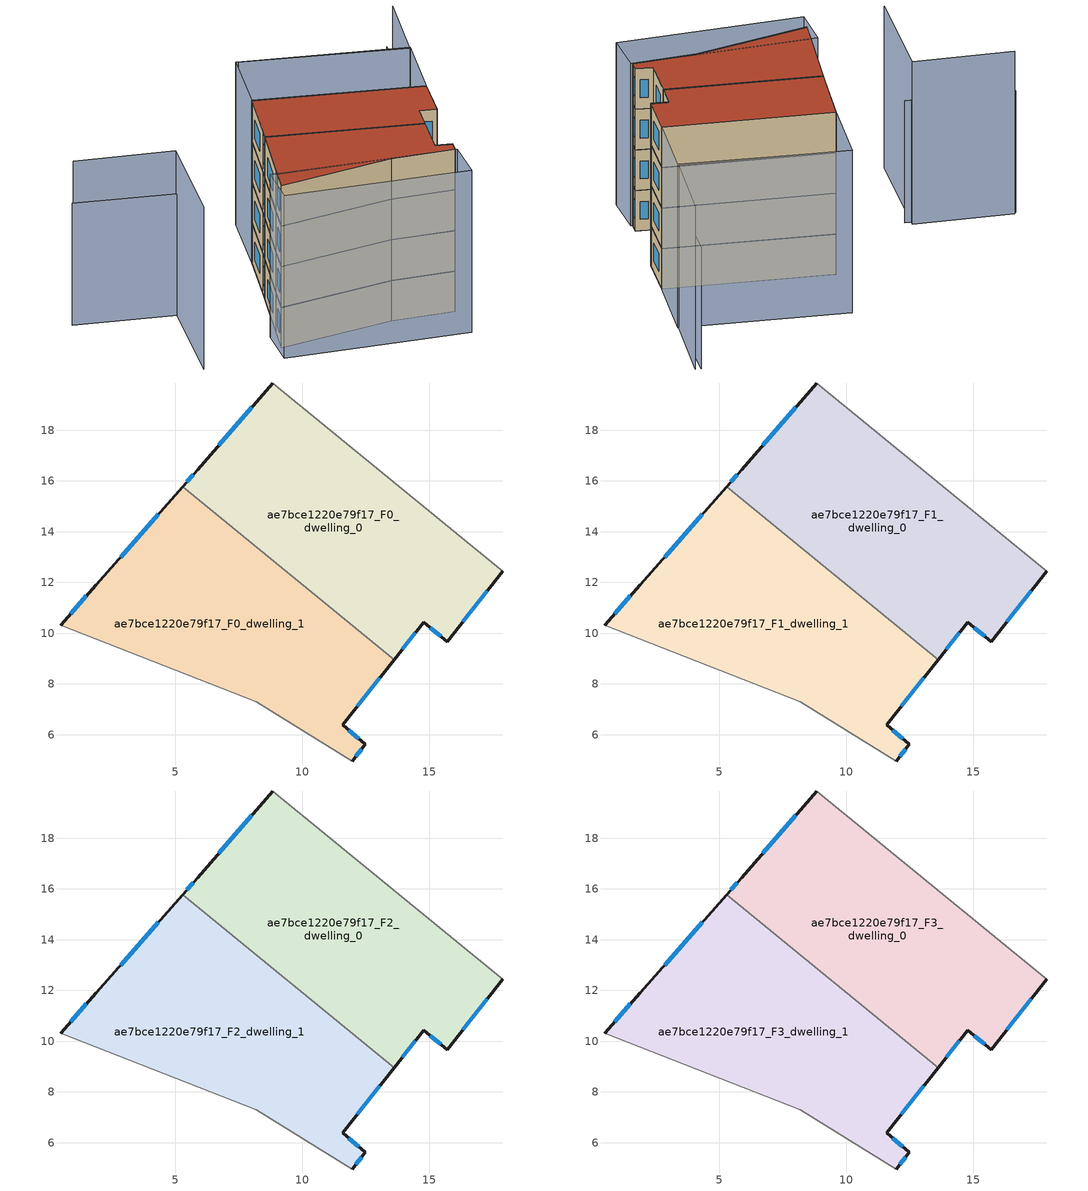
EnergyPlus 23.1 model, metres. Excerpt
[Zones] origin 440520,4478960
ae7bce1220e79f17_F0_dwelling_0
 floor ground (EU_floor_Construction): 15.71,9.67 17.9,12.45 8.83,19.86 5.88,16.44 5.29,15.77 13.62,8.96 14.78,10.43 z0
 wall outside (EU_wall_Construction): 5.29,15.77 5.88,16.44 8.83,19.86 / 17.9,12.45 15.71,9.67 14.78,10.43 13.62,8.96 z0:3
 wall adiabatic (EU_wall_Construction): 8.83,19.86 17.9,12.45 z0:3
 wall to ae7bce1220e79f17_F0_dwelling_1 (EU_wall_Construction): 13.62,8.96 5.29,15.77 z0:3
 window (EU_Window_Construction): 5.45,15.96 5.71,16.25 / 6.71,17.4 8,18.9 / 17.28,11.67 16.32,10.45 / 15.45,9.88 15.04,10.21 / 14.46,10.02 13.95,9.37 z0.84:2.16
ae7bce1220e79f17_F0_dwelling_1
 floor ground (EU_floor_Construction): 12.48,5.62 11.59,6.4 13.62,8.96 5.29,15.77 1.89,11.92 0.49,10.32 8.2,7.29 11.97,4.97 z0
 wall outside (EU_wall_Construction): 0.49,10.32 1.89,11.92 5.29,15.77 / 13.62,8.96 11.59,6.4 12.48,5.62 11.97,4.97 z0:3
 wall adiabatic (EU_wall_Construction): 11.97,4.97 8.2,7.29 0.49,10.32 z0:3
 window (EU_Window_Construction): 0.88,10.77 1.5,11.47 / 2.85,13 4.33,14.69 / 13.05,8.24 12.16,7.12 / 11.84,6.18 12.23,5.84 / 12.34,5.44 12.11,5.15 z0.84:2.16
ae7bce1220e79f17_F1_dwelling_0
 floor to ae7bce1220e79f17_F0_dwelling_0 (EU_floor_Construction): 15.71,9.67 17.9,12.45 8.83,19.86 5.88,16.44 5.29,15.77 13.62,8.96 14.78,10.43 z3
 wall outside (EU_wall_Construction): 5.29,15.77 5.88,16.44 8.83,19.86 / 17.9,12.45 15.71,9.67 14.78,10.43 13.62,8.96 z3:6
 wall adiabatic (EU_wall_Construction): 8.83,19.86 17.9,12.45 z3:6
 wall to ae7bce1220e79f17_F1_dwelling_1 (EU_wall_Construction): 13.62,8.96 5.29,15.77 z3:6
 window (EU_Window_Construction): 5.45,15.96 5.71,16.25 / 6.71,17.4 8,18.9 / 17.28,11.67 16.32,10.45 / 15.45,9.88 15.04,10.21 / 14.46,10.02 13.95,9.37 z3.84:5.16
ae7bce1220e79f17_F1_dwelling_1
 floor to ae7bce1220e79f17_F0_dwelling_1 (EU_floor_Construction): 12.48,5.62 11.59,6.4 13.62,8.96 5.29,15.77 1.89,11.92 0.49,10.32 8.2,7.29 11.97,4.97 z3
 wall outside (EU_wall_Construction): 0.49,10.32 1.89,11.92 5.29,15.77 / 13.62,8.96 11.59,6.4 12.48,5.62 11.97,4.97 z3:6
 wall adiabatic (EU_wall_Construction): 11.97,4.97 8.2,7.29 0.49,10.32 z3:6
 window (EU_Window_Construction): 0.88,10.77 1.5,11.47 / 2.85,13 4.33,14.69 / 13.05,8.24 12.16,7.12 / 11.84,6.18 12.23,5.84 / 12.34,5.44 12.11,5.15 z3.84:5.16
ae7bce1220e79f17_F2_dwelling_0
 floor to ae7bce1220e79f17_F1_dwelling_0 (EU_floor_Construction): 15.71,9.67 17.9,12.45 8.83,19.86 5.88,16.44 5.29,15.77 13.62,8.96 14.78,10.43 z6
 wall outside (EU_wall_Construction): 5.29,15.77 5.88,16.44 8.83,19.86 / 17.9,12.45 15.71,9.67 14.78,10.43 13.62,8.96 z6:9
 wall adiabatic (EU_wall_Construction): 8.83,19.86 17.9,12.45 z6:9
 wall to ae7bce1220e79f17_F2_dwelling_1 (EU_wall_Construction): 13.62,8.96 5.29,15.77 z6:9
 window (EU_Window_Construction): 5.45,15.96 5.71,16.25 / 6.71,17.4 8,18.9 / 17.28,11.67 16.32,10.45 / 15.45,9.88 15.04,10.21 / 14.46,10.02 13.95,9.37 z6.84:8.16
ae7bce1220e79f17_F2_dwelling_1
 floor to ae7bce1220e79f17_F1_dwelling_1 (EU_floor_Construction): 12.48,5.62 11.59,6.4 13.62,8.96 5.29,15.77 1.89,11.92 0.49,10.32 8.2,7.29 11.97,4.97 z6
 wall outside (EU_wall_Construction): 0.49,10.32 1.89,11.92 5.29,15.77 / 13.62,8.96 11.59,6.4 12.48,5.62 11.97,4.97 z6:9
 wall adiabatic (EU_wall_Construction): 11.97,4.97 8.2,7.29 0.49,10.32 z6:9
 window (EU_Window_Construction): 0.88,10.77 1.5,11.47 / 2.85,13 4.33,14.69 / 13.05,8.24 12.16,7.12 / 11.84,6.18 12.23,5.84 / 12.34,5.44 12.11,5.15 z6.84:8.16
ae7bce1220e79f17_F3_dwelling_0
 floor to ae7bce1220e79f17_F2_dwelling_0 (EU_floor_Construction): 15.71,9.67 17.9,12.45 8.83,19.86 5.88,16.44 5.29,15.77 13.62,8.96 14.78,10.43 z9
 wall outside (EU_wall_Construction): 5.29,15.77 5.88,16.44 8.83,19.86 / 17.9,12.45 15.71,9.67 14.78,10.43 13.62,8.96 z9:12
 wall adiabatic (EU_wall_Construction): 8.83,19.86 17.9,12.45 z9:12
 wall to ae7bce1220e79f17_F3_dwelling_1 (EU_wall_Construction): 13.62,8.96 5.29,15.77 z9:12
 window (EU_Window_Construction): 5.45,15.96 5.71,16.25 / 6.71,17.4 8,18.9 / 17.28,11.67 16.32,10.45 / 15.45,9.88 15.04,10.21 / 14.46,10.02 13.95,9.37 z9.84:11.16
 roof outside (EU_roof_Construction): 17.9,12.45 15.71,9.67 14.78,10.43 13.62,8.96 5.29,15.77 5.88,16.44 8.83,19.86 z12
ae7bce1220e79f17_F3_dwelling_1
 floor to ae7bce1220e79f17_F2_dwelling_1 (EU_floor_Construction): 12.48,5.62 11.59,6.4 13.62,8.96 5.29,15.77 1.89,11.92 0.49,10.32 8.2,7.29 11.97,4.97 z9
 wall outside (EU_wall_Construction): 0.49,10.32 1.89,11.92 5.29,15.77 / 13.62,8.96 11.59,6.4 12.48,5.62 11.97,4.97 z9:12
 wall adiabatic (EU_wall_Construction): 11.97,4.97 8.2,7.29 0.49,10.32 z9:12
 window (EU_Window_Construction): 0.88,10.77 1.5,11.47 / 2.85,13 4.33,14.69 / 13.05,8.24 12.16,7.12 / 11.84,6.18 12.23,5.84 / 12.34,5.44 12.11,5.15 z9.84:11.16
 roof outside (EU_roof_Construction): 13.62,8.96 11.59,6.4 12.48,5.62 11.97,4.97 8.2,7.29 0.49,10.32 1.89,11.92 5.29,15.77 z12
shading: -5.6,23.13 -0.06,18.94 / -0.06,18.94 -5.13,12.24 / 25.4,21.65 21.38,16.81 / 21.38,16.81 12.56,24.16 / 10.35,2.18 -0.51,9.2 / -0.51,9.2 1.24,11.9 / 1.24,11.9 12.1,4.88 / 12.1,4.88 10.35,2.18 / 17.89,12.45 8.83,19.86 / 8.83,19.86 12.43,24.26 / 12.43,24.26 21.5,16.85 / 21.5,16.85 17.89,12.45 z0:12; 0.06,18.41 -5.79,23.03 / 18.83,13.62 25.14,21.93 z0:9
[Building]
EU S2 Campaign: North Axis=0; Terrain=City; Solar Distribution=FullExterior
[Site:Location]
Madrid: Latitude=40.5; Longitude=-3.5; Time Zone=1; Elevation=609
[SizingPeriod:WeatherFileDays]
AnnualSizingPeriod: Begin Month=1; Begin Day of Month=1; End Month=12; End Day of Month=31; Day of Week for Start Day=Monday; Use Weather File Daylight Saving Period=No; Use Weather File Rain and Snow Indicators=No
[MATERIAL]
EU_InternalMass_Material: Roughness=MediumRough; Thickness=0.1; Conductivity=1; Density=1800; Specific Heat=900; Thermal Absorptance=0.9; Solar Absorptance=0.7; Visible Absorptance=0.7
[MATERIAL:NOMASS] Roughness=MediumRough; Thermal Absorptance=0.9; Solar Absorptance=0.7; Visible Absorptance=0.7
Name | Thermal Resistance
EU_wall_NoMass; EU_roof_NoMass | 2.16768
EU_floor_NoMass | 1.14339
[WINDOWMATERIAL:SIMPLEGLAZINGSYSTEM]
EU_Window_SimpleGlazing: UFactor=3.23888; Solar Heat Gain Coefficient=0.85; Visible Transmittance=0.85
[CONSTRUCTION]
EU_wall_Construction: EU_wall_NoMass
EU_roof_Construction: EU_roof_NoMass
EU_floor_Construction: EU_floor_NoMass
EU_InternalMass_Construction: EU_InternalMass_Material
EU_Window_Construction: EU_Window_SimpleGlazing
[ZONE] Type=1; Multiplier=1; Ceiling Height=autocalculate; Floor Area=autocalculate; Part of Total Floor Area=Yes
Name | Volume
ae7bce1220e79f17_F0_dwelling_0; ae7bce1220e79f17_F1_dwelling_0; ae7bce1220e79f17_F2_dwelling_0; ae7bce1220e79f17_F3_dwelling_0 | 185.097
ae7bce1220e79f17_F0_dwelling_1; ae7bce1220e79f17_F1_dwelling_1; ae7bce1220e79f17_F2_dwelling_1; ae7bce1220e79f17_F3_dwelling_1 | 185.094
[INTERNALMASS] Construction=EU_InternalMass_Construction
Name | Zone or ZoneList | Surface Area
ae7bce1220e79f17_F0_dwelling_0_EU_InternalMass | ae7bce1220e79f17_F0_dwelling_0 | 61.6989
ae7bce1220e79f17_F0_dwelling_1_EU_InternalMass | ae7bce1220e79f17_F0_dwelling_1 | 61.6981
ae7bce1220e79f17_F1_dwelling_0_EU_InternalMass | ae7bce1220e79f17_F1_dwelling_0 | 61.6989
ae7bce1220e79f17_F1_dwelling_1_EU_InternalMass | ae7bce1220e79f17_F1_dwelling_1 | 61.6981
ae7bce1220e79f17_F2_dwelling_0_EU_InternalMass | ae7bce1220e79f17_F2_dwelling_0 | 61.6989
ae7bce1220e79f17_F2_dwelling_1_EU_InternalMass | ae7bce1220e79f17_F2_dwelling_1 | 61.6981
ae7bce1220e79f17_F3_dwelling_0_EU_InternalMass | ae7bce1220e79f17_F3_dwelling_0 | 61.6989
ae7bce1220e79f17_F3_dwelling_1_EU_InternalMass | ae7bce1220e79f17_F3_dwelling_1 | 61.6981
[OTHEREQUIPMENT] Fuel Type=Electricity; Design Level Calculation Method=Watts/Area; Power per Zone Floor Area=1; Fraction Latent=0; Fraction Radiant=0; Fraction Lost=0; Carbon Dioxide Generation Rate=0; EndUse Subcategory=EU_Step8_InternalGains
Name | Zone or ZoneList or Space or SpaceList | Schedule
EU_Step8_InternalGain_ae7bce1220e79f17_F0_dwelling_0_f000 | ae7bce1220e79f17_F0_dwelling_0 | EU_Step8_GainSchedule_ae7bce1220e79f17_F0_dwelling_0_f000
EU_Step8_InternalGain_ae7bce1220e79f17_F0_dwelling_1_f000 | ae7bce1220e79f17_F0_dwelling_1 | EU_Step8_GainSchedule_ae7bce1220e79f17_F0_dwelling_1_f000
EU_Step8_InternalGain_ae7bce1220e79f17_F1_dwelling_0_f000 | ae7bce1220e79f17_F1_dwelling_0 | EU_Step8_GainSchedule_ae7bce1220e79f17_F1_dwelling_0_f000
EU_Step8_InternalGain_ae7bce1220e79f17_F1_dwelling_1_f000 | ae7bce1220e79f17_F1_dwelling_1 | EU_Step8_GainSchedule_ae7bce1220e79f17_F1_dwelling_1_f000
EU_Step8_InternalGain_ae7bce1220e79f17_F2_dwelling_0_f000 | ae7bce1220e79f17_F2_dwelling_0 | EU_Step8_GainSchedule_ae7bce1220e79f17_F2_dwelling_0_f000
EU_Step8_InternalGain_ae7bce1220e79f17_F2_dwelling_1_f000 | ae7bce1220e79f17_F2_dwelling_1 | EU_Step8_GainSchedule_ae7bce1220e79f17_F2_dwelling_1_f000
EU_Step8_InternalGain_ae7bce1220e79f17_F3_dwelling_0_f000 | ae7bce1220e79f17_F3_dwelling_0 | EU_Step8_GainSchedule_ae7bce1220e79f17_F3_dwelling_0_f000
EU_Step8_InternalGain_ae7bce1220e79f17_F3_dwelling_1_f000 | ae7bce1220e79f17_F3_dwelling_1 | EU_Step8_GainSchedule_ae7bce1220e79f17_F3_dwelling_1_f000
[ZONEVENTILATION:DESIGNFLOWRATE] Schedule=EU_AlwaysOn; Design Flow Rate Calculation Method=AirChanges/Hour; Air Changes per Hour=0.480546; Ventilation Type=Natural; Fan Pressure Rise=0; Fan Total Efficiency=1; Constant Term Coefficient=1; Temperature Term Coefficient=0; Velocity Term Coefficient=0; Velocity Squared Term Coefficient=0; Minimum Indoor Temperature=-100; Maximum Indoor Temperature=100; Delta Temperature=-100; Minimum Outdoor Temperature=-100; Maximum Outdoor Temperature=100; Maximum Wind Speed=40
Name | Zone or ZoneList or Space or SpaceList
EU_ConstantAir_ae7bce1220e79f17_F0_dwelling_0 | ae7bce1220e79f17_F0_dwelling_0
EU_ConstantAir_ae7bce1220e79f17_F0_dwelling_1 | ae7bce1220e79f17_F0_dwelling_1
EU_ConstantAir_ae7bce1220e79f17_F1_dwelling_0 | ae7bce1220e79f17_F1_dwelling_0
EU_ConstantAir_ae7bce1220e79f17_F1_dwelling_1 | ae7bce1220e79f17_F1_dwelling_1
EU_ConstantAir_ae7bce1220e79f17_F2_dwelling_0 | ae7bce1220e79f17_F2_dwelling_0
EU_ConstantAir_ae7bce1220e79f17_F2_dwelling_1 | ae7bce1220e79f17_F2_dwelling_1
EU_ConstantAir_ae7bce1220e79f17_F3_dwelling_0 | ae7bce1220e79f17_F3_dwelling_0
EU_ConstantAir_ae7bce1220e79f17_F3_dwelling_1 | ae7bce1220e79f17_F3_dwelling_1
[HVACTEMPLATE:THERMOSTAT] Constant Heating Setpoint=20; Constant Cooling Setpoint=50
EU_HeatOnly_ae7bce1220e79f17_F0_dwelling_0; EU_HeatOnly_ae7bce1220e79f17_F0_dwelling_1; EU_HeatOnly_ae7bce1220e79f17_F1_dwelling_0; EU_HeatOnly_ae7bce1220e79f17_F1_dwelling_1; EU_HeatOnly_ae7bce1220e79f17_F2_dwelling_0; EU_HeatOnly_ae7bce1220e79f17_F2_dwelling_1; EU_HeatOnly_ae7bce1220e79f17_F3_dwelling_0; EU_HeatOnly_ae7bce1220e79f17_F3_dwelling_1
[HVACTEMPLATE:ZONE:IDEALLOADSAIRSYSTEM] System Availability Schedule=EU_AlwaysOn; Maximum Heating Supply Air Temperature=50; Minimum Cooling Supply Air Temperature=13; Maximum Heating Supply Air Humidity Ratio=0.0156; Minimum Cooling Supply Air Humidity Ratio=0.0077; Heating Limit=NoLimit; Cooling Limit=NoLimit; Heating Availability Schedule=EU_AlwaysOn; Cooling Availability Schedule=EU_CoolingOff; Dehumidification Control Type=ConstantSensibleHeatRatio; Cooling Sensible Heat Ratio=0.7; Dehumidification Setpoint=60; Humidification Control Type=None; Humidification Setpoint=30; Outdoor Air Method=None; Outdoor Air Flow Rate per Person=0.00944; Outdoor Air Flow Rate per Zone Floor Area=0; Outdoor Air Flow Rate per Zone=0; Demand Controlled Ventilation Type=None; Outdoor Air Economizer Type=NoEconomizer; Heat Recovery Type=None; Sensible Heat Recovery Effectiveness=0.7; Latent Heat Recovery Effectiveness=0.65
Name | Template Thermostat
ae7bce1220e79f17_F0_dwelling_0 | EU_HeatOnly_ae7bce1220e79f17_F0_dwelling_0
ae7bce1220e79f17_F0_dwelling_1 | EU_HeatOnly_ae7bce1220e79f17_F0_dwelling_1
ae7bce1220e79f17_F1_dwelling_0 | EU_HeatOnly_ae7bce1220e79f17_F1_dwelling_0
ae7bce1220e79f17_F1_dwelling_1 | EU_HeatOnly_ae7bce1220e79f17_F1_dwelling_1
ae7bce1220e79f17_F2_dwelling_0 | EU_HeatOnly_ae7bce1220e79f17_F2_dwelling_0
ae7bce1220e79f17_F2_dwelling_1 | EU_HeatOnly_ae7bce1220e79f17_F2_dwelling_1
ae7bce1220e79f17_F3_dwelling_0 | EU_HeatOnly_ae7bce1220e79f17_F3_dwelling_0
ae7bce1220e79f17_F3_dwelling_1 | EU_HeatOnly_ae7bce1220e79f17_F3_dwelling_1
[SIZING:ZONE] Zone Cooling Design Supply Air Temperature Input Method=SupplyAirTemperature; Zone Cooling Design Supply Air Temperature=13; Zone Heating Design Supply Air Temperature Input Method=SupplyAirTemperature; Zone Heating Design Supply Air Temperature=50; Zone Cooling Design Supply Air Humidity Ratio=0.008; Zone Heating Design Supply Air Humidity Ratio=0.008; Cooling Design Air Flow Method=DesignDay; Cooling Design Air Flow Rate=0; Cooling Minimum Air Flow per Zone Floor Area=0.000762; Cooling Minimum Air Flow=0; Cooling Minimum Air Flow Fraction=0.2; Heating Design Air Flow Method=DesignDay; Heating Design Air Flow Rate=0; Heating Maximum Air Flow per Zone Floor Area=0.002032; Heating Maximum Air Flow=0.141576; Heating Maximum Air Flow Fraction=0.3; Account for Dedicated Outdoor Air System=No; Dedicated Outdoor Air System Control Strategy=NeutralSupplyAir; Dedicated Outdoor Air Low Setpoint Temperature for Design=autosize; Dedicated Outdoor Air High Setpoint Temperature for Design=autosize; Zone Load Sizing Method=Sensible Load Only No Latent Load; Zone Latent Cooling Design Supply Air Humidity Ratio Input Method=HumidityRatioDifference; Zone Cooling Design Supply Air Humidity Ratio Difference=0.005; Zone Latent Heating Design Supply Air Humidity Ratio Input Method=HumidityRatioDifference; Zone Humidification Design Supply Air Humidity Ratio Difference=0.005
ae7bce1220e79f17_F0_dwelling_0; ae7bce1220e79f17_F0_dwelling_1; ae7bce1220e79f17_F1_dwelling_0; ae7bce1220e79f17_F1_dwelling_1; ae7bce1220e79f17_F2_dwelling_0; ae7bce1220e79f17_F2_dwelling_1; ae7bce1220e79f17_F3_dwelling_0; ae7bce1220e79f17_F3_dwelling_1
[SCHEDULE:CONSTANT]
Name | Hourly Value
EU_AlwaysOn | 1
EU_CoolingOff | 0
[SCHEDULE:FILE] Column Number=1; Rows to Skip at Top=0; Number of Hours of Data=8760; Column Separator=Comma; Interpolate to Timestep=No; Minutes per Item=60; Adjust Schedule for Daylight Savings=Yes
Name | File
EU_Step8_GainSchedule_ae7bce1220e79f17_F0_dwelling_0_f000 | ../../schedules/ae7bce1220e79f17/ae7bce1220e79f17_F0_dwelling_0_f000_gain.csv
EU_Step8_GainSchedule_ae7bce1220e79f17_F0_dwelling_1_f000 | ../../schedules/ae7bce1220e79f17/ae7bce1220e79f17_F0_dwelling_1_f000_gain.csv
EU_Step8_GainSchedule_ae7bce1220e79f17_F1_dwelling_0_f000 | ../../schedules/ae7bce1220e79f17/ae7bce1220e79f17_F1_dwelling_0_f000_gain.csv
EU_Step8_GainSchedule_ae7bce1220e79f17_F1_dwelling_1_f000 | ../../schedules/ae7bce1220e79f17/ae7bce1220e79f17_F1_dwelling_1_f000_gain.csv
EU_Step8_GainSchedule_ae7bce1220e79f17_F2_dwelling_0_f000 | ../../schedules/ae7bce1220e79f17/ae7bce1220e79f17_F2_dwelling_0_f000_gain.csv
EU_Step8_GainSchedule_ae7bce1220e79f17_F2_dwelling_1_f000 | ../../schedules/ae7bce1220e79f17/ae7bce1220e79f17_F2_dwelling_1_f000_gain.csv
EU_Step8_GainSchedule_ae7bce1220e79f17_F3_dwelling_0_f000 | ../../schedules/ae7bce1220e79f17/ae7bce1220e79f17_F3_dwelling_0_f000_gain.csv
EU_Step8_GainSchedule_ae7bce1220e79f17_F3_dwelling_1_f000 | ../../schedules/ae7bce1220e79f17/ae7bce1220e79f17_F3_dwelling_1_f000_gain.csv
